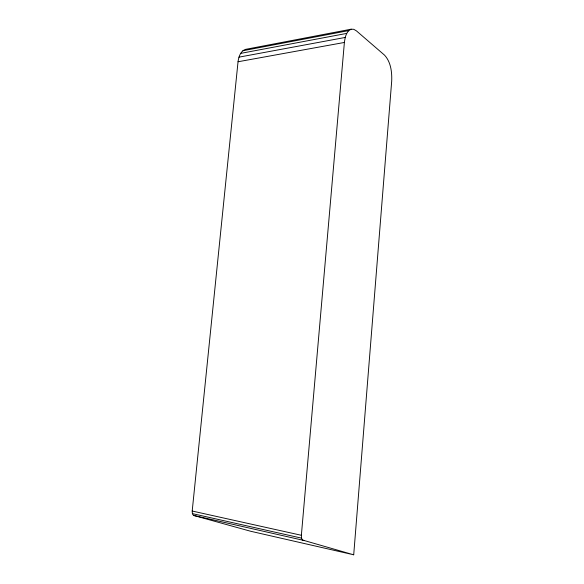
<?xml version="1.0" encoding="UTF-8"?>
<svg xmlns="http://www.w3.org/2000/svg" width="584" height="584" viewBox="0 0 584 584"><rect width="100%" height="100%" fill="white"/><g stroke="black" fill="none" stroke-linecap="round" stroke-linejoin="round"><path stroke-width="0.88" d="M353.707 554.8L391.703 81.059C392.039 72.095 390.9 62.021 384.557 55.159L356.408 30.864L353.743 29.302L351.115 29.2L245.514 49.377C240.389 51.115 238.673 56.925 238.038 61.758L192.202 511.036L192.384 513.628L193.428 515.387L250.631 531.25L353.707 554.8L302.454 540.018L301.519 538.127L301.366 535.287L344.392 42.457C345.078 37.602 346.02 31.361 351.115 29.2M242.82 50.75L348.706 30.594M240.572 53.4L346.692 33.412M238.936 57.159L345.217 37.456M238.038 61.758L344.392 42.457M192.202 511.036L301.366 535.287M192.384 513.628L301.519 538.127M193.428 515.387L303.914 540.448"/></g></svg>
